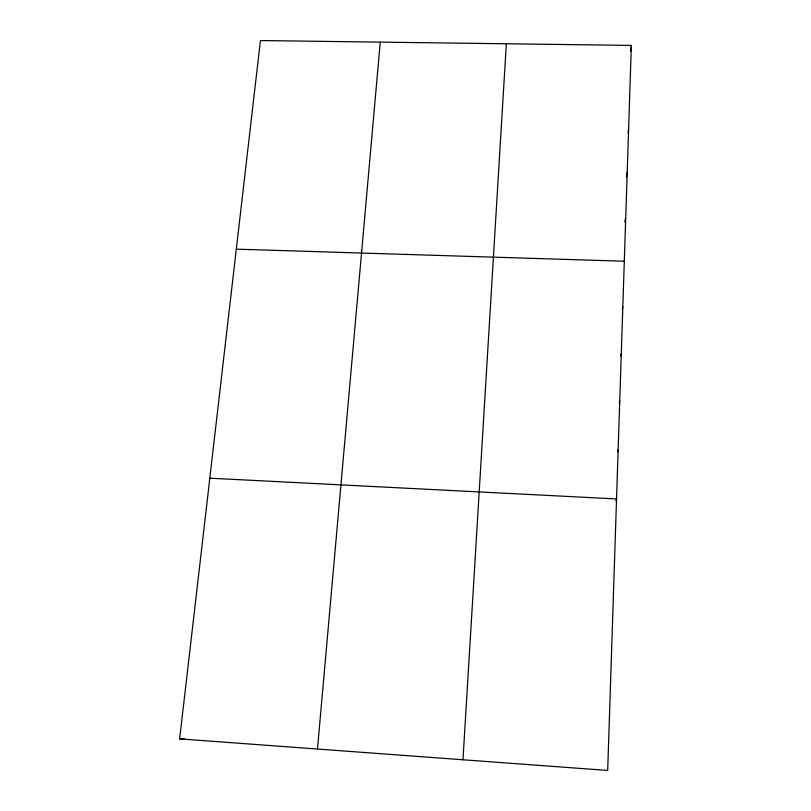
<?xml version="1.0" encoding="UTF-8"?>
<svg xmlns="http://www.w3.org/2000/svg" width="811" height="811" viewBox="0 0 811 811"><rect width="100%" height="100%" fill="white"/><g stroke="black" fill="none" stroke-linecap="round" stroke-linejoin="round"><path stroke-width="1.22" d="M631.343 45.406L607.692 770.45L179.657 738.872L260.443 40.55L631.343 45.406L630.613 51.134M462.969 759.775L506.348 43.764M317.476 749.04L380.268 42.121M628.12 132.761L628.606 129.304M626.457 177.376L627.197 172.439M624.845 222.143L625.403 218.706M622.392 309.153L622.807 306.913M620.79 355.917L621.297 353.505M619.249 403.138L619.746 401.019M617.556 451.768L618.164 449.487M615.944 500.833L616.553 498.937L209.816 478.186M179.657 738.872L184.604 738.699M236.305 249.149L624.298 261.223"/></g></svg>
